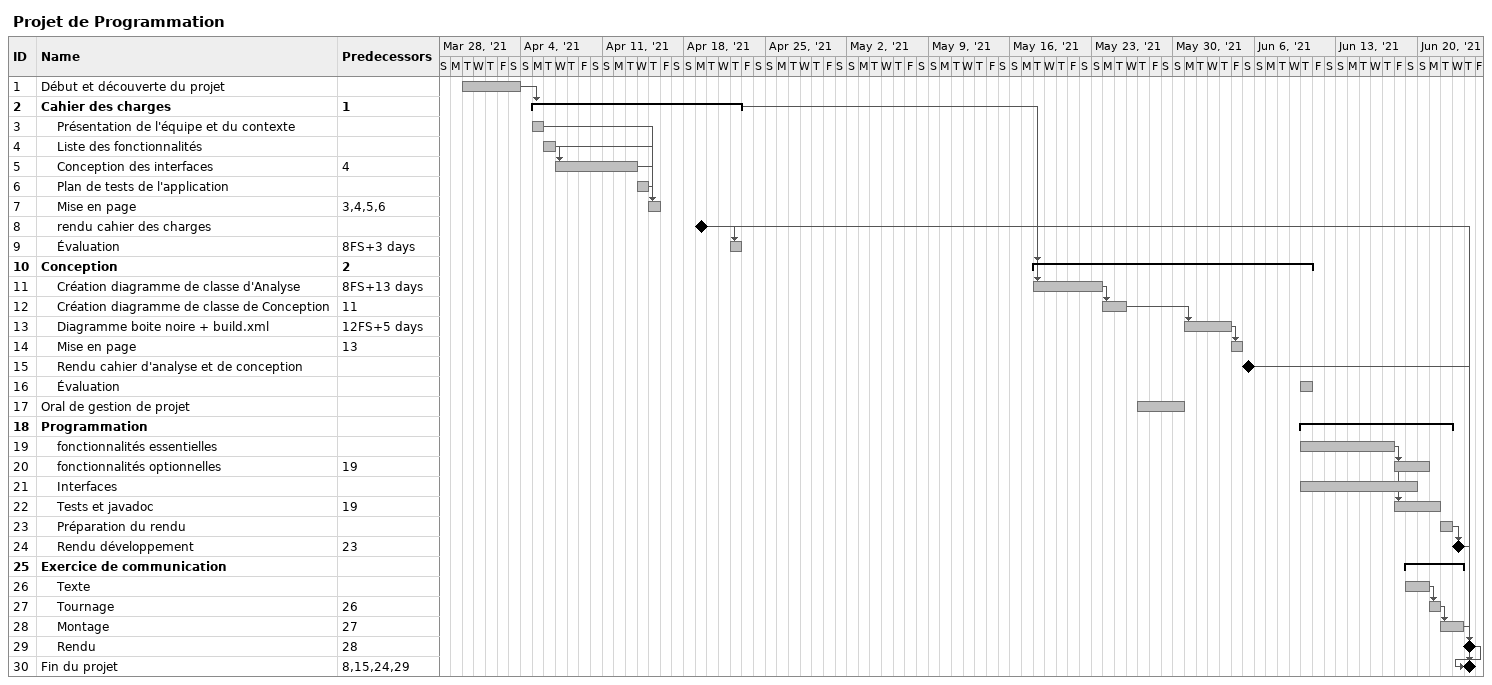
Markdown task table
Projet de Programmation

| ID | Level | Task | Start | Finish | Predecessors |
|---|---|---|---|---|---|
| 1 | 1 | Début et découverte du projet | 2021-03-30 | 2021-04-03 |  |
| 2 | 1 | **Cahier des charges** | 2021-04-05 | 2021-04-22 | 1 |
| 3 | 2 | Présentation de l'équipe et du contexte | 2021-04-05 | 2021-04-05 |  |
| 4 | 2 | Liste des fonctionnalités | 2021-04-06 | 2021-04-06 |  |
| 5 | 2 | Conception des interfaces | 2021-04-07 | 2021-04-13 | 4 |
| 6 | 2 | Plan de tests de l'application | 2021-04-14 | 2021-04-14 |  |
| 7 | 2 | Mise en page | 2021-04-15 | 2021-04-15 | 3, 4, 5, 6 |
| 8 | 2 | rendu cahier des charges (milestone) | 2021-04-19 | 2021-04-19 |  |
| 9 | 2 | Évaluation | 2021-04-22 | 2021-04-22 | 8FS+3d |
| 10 | 1 | **Conception** | 2021-05-18 | 2021-06-10 | 2 |
| 11 | 2 | Création diagramme de classe d'Analyse | 2021-05-18 | 2021-05-23 | 8FS+13d |
| 12 | 2 | Création diagramme de classe de Conception | 2021-05-24 | 2021-05-25 | 11 |
| 13 | 2 | Diagramme boite noire + build.xml | 2021-05-31 | 2021-06-03 | 12FS+5d |
| 14 | 2 | Mise en page | 2021-06-04 | 2021-06-04 | 13 |
| 15 | 2 | Rendu cahier d'analyse et de conception (milestone) | 2021-06-05 | 2021-06-05 |  |
| 16 | 2 | Évaluation | 2021-06-10 | 2021-06-10 |  |
| 17 | 1 | Oral de gestion de projet | 2021-05-27 | 2021-05-30 |  |
| 18 | 1 | **Programmation** | 2021-06-10 | 2021-06-22 |  |
| 19 | 2 | fonctionnalités essentielles | 2021-06-10 | 2021-06-17 |  |
| 20 | 2 | fonctionnalités optionnelles | 2021-06-18 | 2021-06-20 | 19 |
| 21 | 2 | Interfaces | 2021-06-10 | 2021-06-19 |  |
| 22 | 2 | Tests et javadoc | 2021-06-18 | 2021-06-21 | 19 |
| 23 | 2 | Préparation du rendu | 2021-06-22 | 2021-06-22 |  |
| 24 | 2 | Rendu développement (milestone) | 2021-06-23 | 2021-06-23 | 23 |
| 25 | 1 | **Exercice de communication** | 2021-06-19 | 2021-06-23 |  |
| 26 | 2 | Texte | 2021-06-19 | 2021-06-20 |  |
| 27 | 2 | Tournage | 2021-06-21 | 2021-06-21 | 26 |
| 28 | 2 | Montage | 2021-06-22 | 2021-06-23 | 27 |
| 29 | 2 | Rendu (milestone) | 2021-06-24 | 2021-06-24 | 28 |
| 30 | 1 | Fin du projet (milestone) | 2021-06-24 | 2021-06-24 | 8, 15, 24, 29 |
